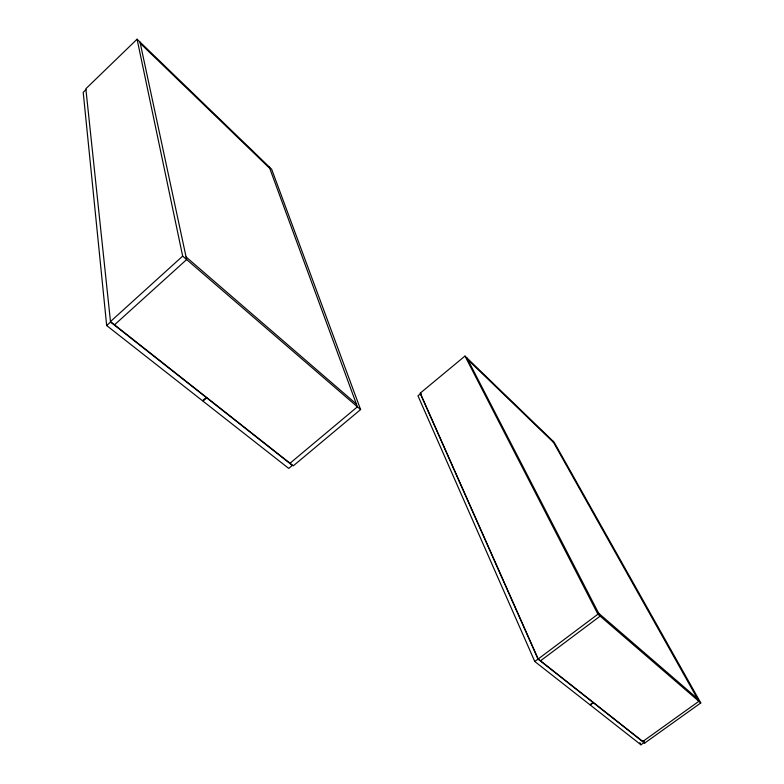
<?xml version="1.0" encoding="UTF-8"?>
<svg xmlns="http://www.w3.org/2000/svg" width="784" height="784" viewBox="0 0 784 784"><rect width="100%" height="100%" fill="white"/><g stroke="black" fill="none" stroke-linecap="round" stroke-linejoin="round"><path stroke-width="1.18" d="M137.082 39.2L182.672 256.133L110.436 321.597L293.304 465.823L360.601 409.571L271.666 169.256L137.082 39.2L85.848 88.768L110.534 322.048L206.212 397.488L202.478 400.732L106.673 325.556L83.212 92.306L85.975 89.631M106.673 325.556L110.534 322.048M114.523 324.821L186.641 259.563L140.003 42.022M290.031 463.236L357.416 406.827L269.186 166.855M420.273 393.107L464.981 356.063L554.19 442.274L700.788 702.934L644.771 743.016L538.216 658.981L420.273 393.107L421.576 394.283M534.786 661.5L538 659.089L593.076 702.513L589.96 704.796L534.786 661.5L417.97 395.822L420.391 393.823L538 659.089M538.216 658.981L597.898 614.205L700.788 702.934M540.529 660.804L600.142 616.136L466.892 357.906M642.811 741.468L698.897 701.298L552.524 440.657M643.958 742.644L593.37 702.748L590.254 705.022L640.94 744.8L643.958 742.644L642.87 740.449M182.672 256.133L360.601 409.571M186.082 256.966L356.397 404.044M598.662 613.264L697.299 698.456M140.287 43.355L269.745 168.374M467.764 359.611L553.504 442.411M464.981 356.063L597.898 614.205M643.674 740.831L644.771 743.016M639.862 742.605L640.94 744.8M206.721 397.89L202.978 401.134L288.728 468.411L292.334 465.392L206.721 397.89"/></g></svg>
